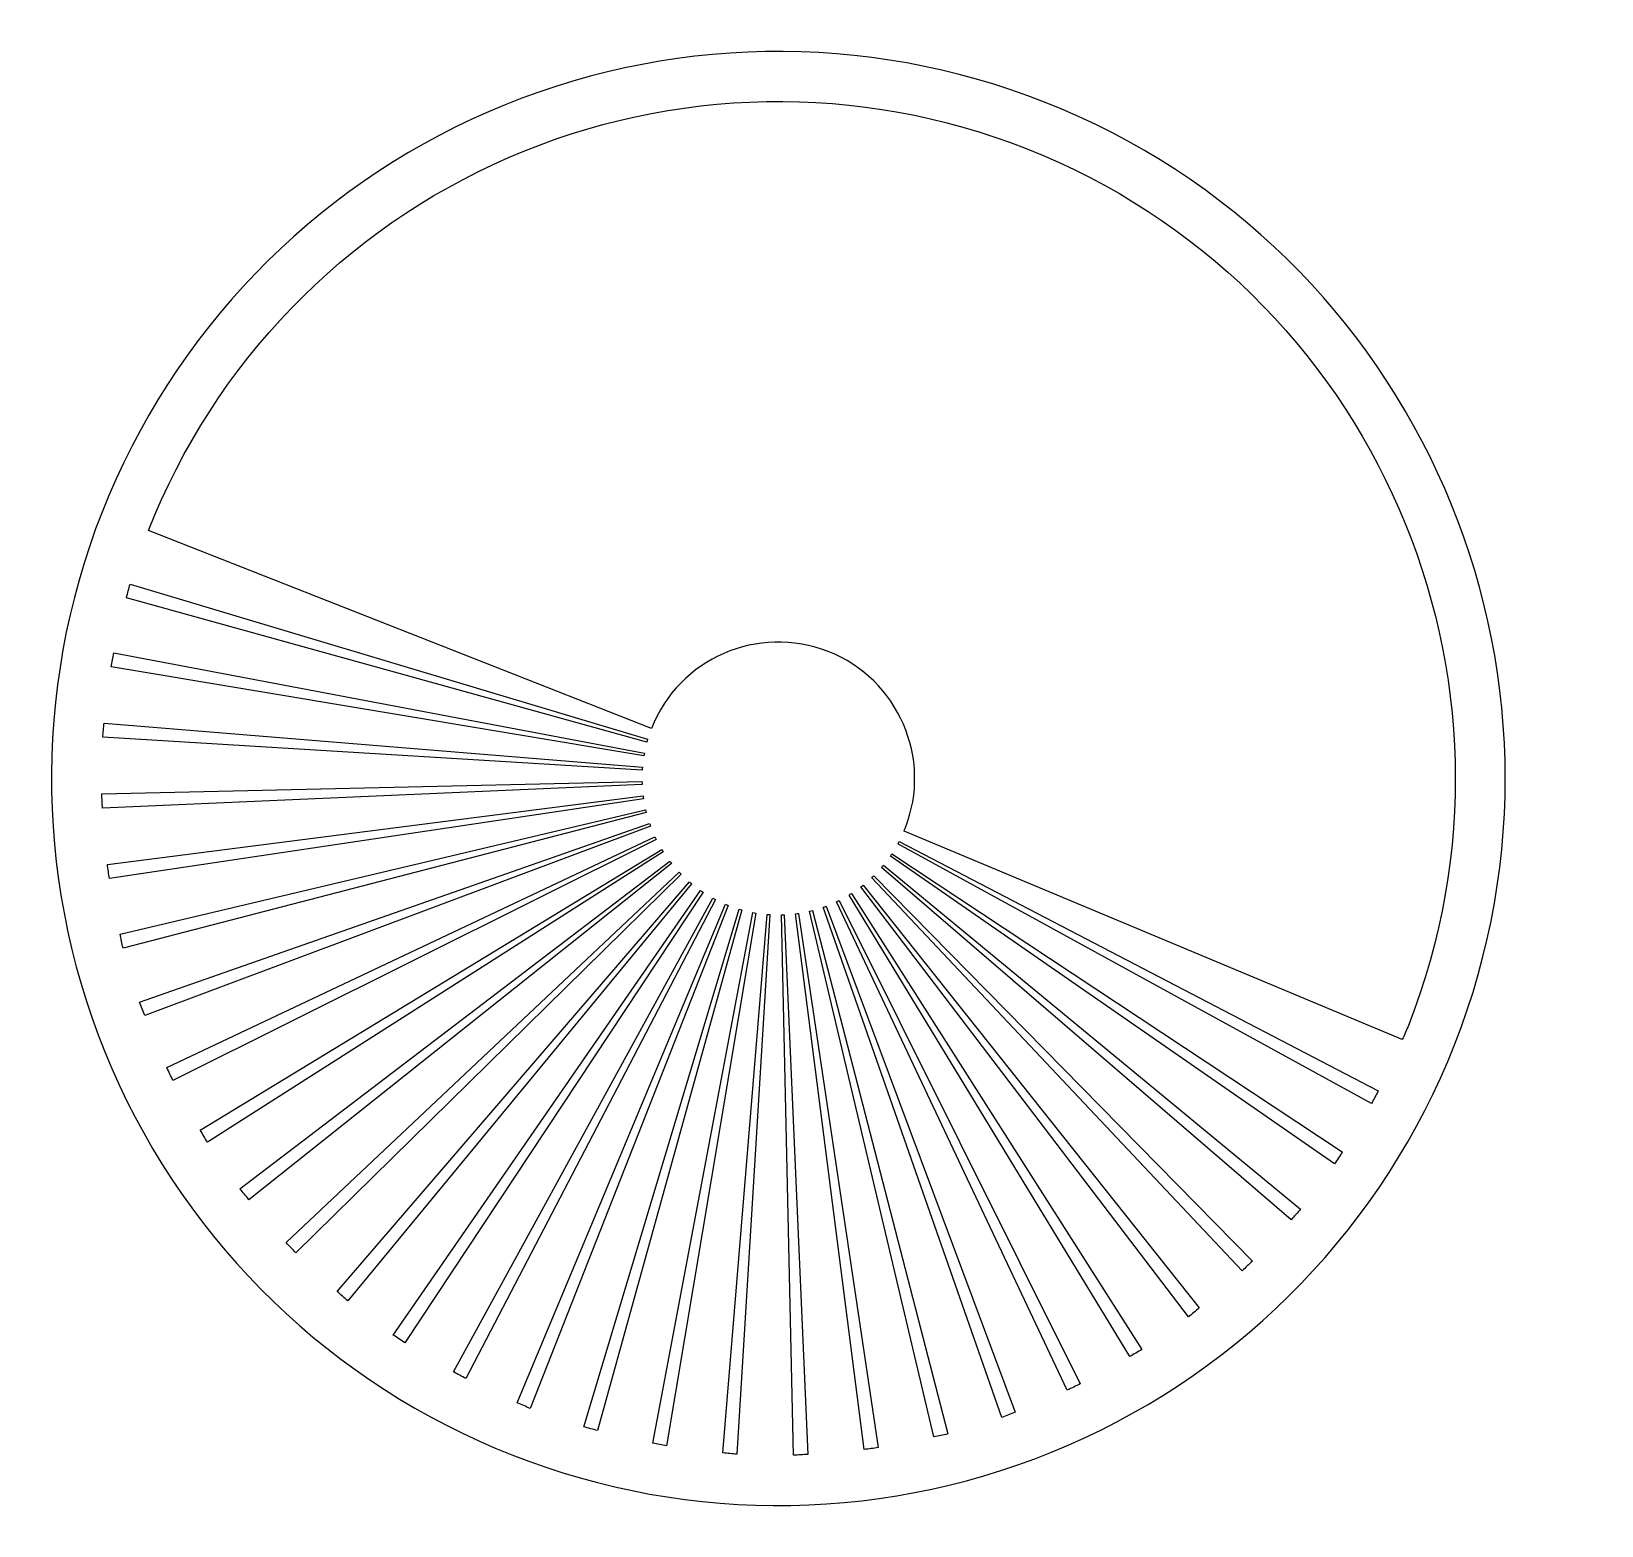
# Model space of a CAD drawing. Extents: x 206 to 379, y 42 to 206.
import ezdxf

# ---------------------------------------------------------------- set-up
doc = ezdxf.new("R2010")
doc.units = 0
doc.layers.add('min_wheel', color=7, linetype='CONTINUOUS')

msp = doc.modelspace()

# ---------------------------------------------------------------- linework, layer by layer
at = {"layer": 'min_wheel', "color": 7}
for p, q in [((317.45839, 198.292045), (317.45839, 198.292045)), ((315.44467, 193.179583), (315.44467, 193.179583)), ((274.211201, 129.42565), (218.916029, 151.20556)), ((216.890224, 145.31085), (273.804263, 128.2374)), ((273.722573, 127.93412), (216.493035, 143.80329)), ((215.085564, 137.73557), (273.43865, 126.7113)), ((273.37992, 126.40287), (214.808463, 136.20294)), ((214.032163, 130.02156), (273.220777, 125.15701)), ((273.201707, 124.8435), (213.876165, 128.47066)), ((213.771188, 122.23814), (273.180316, 123.58781)), ((273.191666, 123.27399), (213.859248, 120.68219)), ((214.395742, 114.47638), (273.297212, 122.02329)), ((273.332352, 121.71064), (214.605707, 112.9324)), ((215.778249, 106.8143), (273.573879, 120.47804)), ((273.654839, 120.17455), (216.109114, 105.29102)), ((217.935093, 99.33154), (274.019988, 118.97379)), ((274.123563, 118.67695), (218.499824, 97.87887)), ((220.927359, 92.14232), (274.6093, 117.51866)), ((356.79114, 95.22413), (301.9975, 118.14337)), ((274.749739, 117.23786), (221.604208, 90.73881)), ((224.609682, 85.28226), (275.358661, 116.13991)), ((275.525407, 115.87372), (225.395143, 83.93593)), ((353.4059, 88.2131), (301.31683, 116.72969)), ((301.46388, 117.00724), (301.46392, 117.00723)), ((301.46392, 117.00723), (354.14294, 89.58512)), ((228.972797, 78.83218), (276.242507, 114.84314)), ((276.428475, 114.59049), (229.95933, 77.62549)), ((344.56243, 75.423), (299.53201, 114.15414)), ((299.73717, 114.39159), (345.60054, 76.58646)), ((299.73717, 114.39159), (299.73717, 114.39159)), ((349.34843, 81.56683), (300.49748, 115.39121)), ((300.67074, 115.65344), (300.67074, 115.65343)), ((300.67074, 115.65343), (350.19182, 82.87752)), ((234.040892, 72.91977), (277.254144, 113.64378)), ((277.475932, 113.42145), (235.117867, 71.79464)), ((239.662785, 67.53347), (278.393441, 112.56408)), ((278.630883, 112.35891), (240.82576, 66.49554)), ((339.17584, 69.80178), (298.45184, 113.01503)), ((298.67417, 113.23683), (340.30097, 70.87875)), ((298.67417, 113.23683), (298.67417, 113.23683)), ((245.805458, 62.74737), (279.630506, 111.59861)), ((279.892736, 111.42536), (247.116821, 61.90428)), ((252.452902, 58.69005), (280.968806, 110.77879)), ((281.246356, 110.63174), (253.824445, 57.9532)), ((326.81335, 60.37057), (295.95619, 111.11936)), ((296.22237, 111.28611), (328.16016, 61.15584)), ((296.22237, 111.28611), (296.22237, 111.28611)), ((333.26343, 64.73368), (297.25247, 112.00339)), ((297.50531, 112.18985), (334.47041, 65.71955)), ((297.50531, 112.18985), (297.50531, 112.18985)), ((259.463449, 55.30498), (282.38249, 110.09814)), ((282.67046, 109.97193), (260.890734, 54.67723)), ((266.785455, 52.65145), (283.8587, 109.56501)), ((284.16199, 109.48331), (268.292525, 52.25445)), ((274.360239, 50.84695), (285.38479, 109.19936)), ((285.69323, 109.14063), (275.892879, 50.56984)), ((282.074236, 49.79353), (286.93927, 108.98195)), ((287.25279, 108.96288), (283.62514, 49.63753)), ((284.16198, 109.48331), (284.16199, 109.48331)), ((285.69323, 109.14066), (285.69323, 109.14063)), ((287.25277, 108.96285), (287.25279, 108.96288)), ((289.85766, 49.53252), (288.50827, 108.94098)), ((288.82211, 108.95236), (291.41361, 49.62062)), ((288.82211, 108.95228), (288.82211, 108.95236)), ((297.61923, 50.15663), (290.07299, 109.05839)), ((290.38497, 109.09329), (290.38497, 109.09325)), ((290.38497, 109.09325), (299.16272, 50.36679)), ((305.28131, 51.53914), (291.61776, 109.33525)), ((291.92125, 109.41625), (291.92125, 109.41621)), ((291.92125, 109.41621), (306.8044, 51.86952)), ((312.76408, 53.69598), (293.12201, 109.78136)), ((293.41885, 109.88493), (314.21674, 54.26071)), ((293.41885, 109.88493), (293.41885, 109.88493)), ((319.95378, 56.68806), (294.57743, 110.37)), ((294.85824, 110.51044), (321.35633, 57.36528)), ((294.85824, 110.51044), (294.85824, 110.51044))]:
    msp.add_line(p, q, dxfattribs=at)
for points in [[(317.45839, 198.292045), (297.735889, 206.060554), (275.735139, 205.676129), (256.296076, 197.223341)], [(258.48721, 192.184388), (276.589857, 200.056051), (297.078079, 200.414034), (315.44467, 193.179583)], [(256.296076, 197.223341), (236.857014, 188.770553), (221.571996, 172.941812), (213.803567, 153.21928)], [(362.53135, 94.6377), (378.708097, 135.70761), (358.528263, 182.115202), (317.45839, 198.292045)], [(218.916029, 151.20556), (226.150375, 169.572192), (240.384562, 184.312725), (258.48721, 192.184388)], [(315.44467, 193.179583), (353.691029, 178.114909), (372.48352, 134.897797), (357.41889, 96.65142)], [(213.803567, 153.21928), (206.035023, 133.496695), (206.419484, 111.495843), (214.872371, 92.056725)], [(216.493035, 143.80329), (216.620165, 144.307183), (216.752568, 144.80973), (216.890224, 145.31085)], [(293.66476, 137.88441), (285.956987, 140.920456), (277.247391, 137.133366), (274.211201, 129.42565)], [(214.808463, 136.20294), (214.895482, 136.714769), (214.987854, 137.225674), (215.085564, 137.73557)], [(302.12371, 118.43134), (305.159411, 126.139027), (301.372284, 134.848294), (293.66476, 137.88441)], [(213.876165, 128.47066), (213.92275, 128.988157), (213.974752, 129.505152), (214.032163, 130.02156)], [(273.804263, 128.2374), (273.775975, 128.136595), (273.748744, 128.035496), (273.722573, 127.93412)], [(273.43865, 126.7113), (273.417998, 126.608698), (273.39842, 126.505882), (273.37992, 126.40287)], [(273.220777, 125.15701), (273.213326, 125.052576), (273.206969, 124.948067), (273.201707, 124.8435)], [(273.180316, 123.58781), (273.183004, 123.483167), (273.186788, 123.378554), (273.191666, 123.27399)], [(213.859248, 120.68219), (213.824465, 121.200518), (213.795111, 121.719197), (213.771188, 122.23814)], [(273.297212, 122.02329), (273.307832, 121.918953), (273.319546, 121.814731), (273.332352, 121.71064)], [(273.573879, 120.47804), (273.599806, 120.376597), (273.626794, 120.275428), (273.654839, 120.17455)], [(274.019988, 118.97379), (274.053475, 118.874484), (274.088002, 118.775532), (274.123563, 118.67695)], [(274.6093, 117.51866), (274.655132, 117.424573), (274.701948, 117.330968), (274.749739, 117.23786)], [(301.9975, 118.14337), (302.040575, 118.238916), (302.082647, 118.334912), (302.12371, 118.43134)], [(275.358661, 116.13991), (275.413312, 116.0506), (275.468897, 115.961866), (275.525407, 115.87372)], [(301.31683, 116.72969), (301.366814, 116.821691), (301.415833, 116.914213), (301.46388, 117.00724)], [(214.605707, 112.9324), (214.530333, 113.446313), (214.460341, 113.961001), (214.395742, 114.47638)], [(276.242507, 114.84314), (276.303614, 114.758277), (276.365607, 114.674056), (276.428475, 114.59049)], [(299.53201, 114.15414), (299.601223, 114.232572), (299.669613, 114.311727), (299.73717, 114.39159)], [(300.49748, 115.39121), (300.556148, 115.478013), (300.613904, 115.565427), (300.67074, 115.65344)], [(277.254144, 113.64378), (277.327296, 113.568898), (277.401229, 113.494784), (277.475932, 113.42145)], [(278.393441, 112.56408), (278.471871, 112.494864), (278.551022, 112.42647), (278.630883, 112.35891)], [(298.45184, 113.01503), (298.526722, 113.088185), (298.600836, 113.162123), (298.67417, 113.23683)], [(279.630506, 111.59861), (279.717309, 111.539946), (279.804723, 111.482193), (279.892736, 111.42536)], [(280.968806, 110.77879), (281.060807, 110.728806), (281.153329, 110.679787), (281.246356, 110.63174)], [(295.95619, 111.11936), (296.045496, 111.174013), (296.134228, 111.229599), (296.22237, 111.28611)], [(297.25247, 112.00339), (297.337399, 112.064659), (297.421683, 112.126816), (297.50531, 112.18985)], [(282.38249, 110.09814), (282.478036, 110.055065), (282.574032, 110.012993), (282.67046, 109.97193)], [(283.8587, 109.56501), (283.959505, 109.536719), (284.060604, 109.509484), (284.16198, 109.48331)], [(285.38479, 109.19936), (285.487396, 109.178718), (285.590215, 109.15915), (285.69323, 109.14066)], [(286.93927, 108.98195), (287.0437, 108.974489), (287.148206, 108.968122), (287.25277, 108.96285)], [(288.50827, 108.94098), (288.61292, 108.943651), (288.717539, 108.947418), (288.82211, 108.95228)], [(290.07299, 109.05839), (290.177102, 109.068935), (290.281101, 109.080569), (290.38497, 109.09329)], [(291.61776, 109.33525), (291.719203, 109.36119), (291.820372, 109.388191), (291.92125, 109.41625)], [(293.12201, 109.78136), (293.221316, 109.814845), (293.320268, 109.849371), (293.41885, 109.88493)], [(294.57743, 110.37), (294.671521, 110.415832), (294.765129, 110.462648), (294.85824, 110.51044)], [(216.109114, 105.29102), (215.993511, 105.797611), (215.883217, 106.305399), (215.778249, 106.8143)], [(218.499824, 97.87887), (218.306515, 98.361109), (218.118261, 98.845359), (217.935093, 99.33154)], [(357.41889, 96.65142), (357.214629, 96.173478), (357.005368, 95.697688), (356.79114, 95.22413)], [(320.039125, 50.633359), (339.478133, 59.086274), (354.76305, 74.915115), (362.53135, 94.6377)], [(214.872371, 92.056725), (223.325258, 72.617606), (239.154146, 57.332594), (258.876814, 49.56426)], [(221.604208, 90.73881), (221.373701, 91.204272), (221.148072, 91.672134), (220.927359, 92.14232)], [(354.14294, 89.58512), (353.902052, 89.125222), (353.656358, 88.667857), (353.4059, 88.2131)], [(225.395143, 83.93593), (225.128631, 84.381953), (224.866796, 84.830754), (224.609682, 85.28226)], [(350.19182, 82.87752), (349.915272, 82.437692), (349.634127, 82.000771), (349.34843, 81.56683)], [(229.95933, 77.62549), (229.626283, 78.024266), (229.297421, 78.426518), (228.972797, 78.83218)], [(345.60054, 76.58646), (345.258575, 76.195026), (344.91252, 75.807185), (344.56243, 75.423)], [(235.117867, 71.79464), (234.754961, 72.165917), (234.39595, 72.540981), (234.040892, 72.91977)], [(340.30097, 70.87875), (339.929693, 70.515846), (339.554629, 70.156836), (339.17584, 69.80178)], [(240.82576, 66.49554), (240.434489, 66.837448), (240.04681, 67.183443), (239.662785, 67.53347)], [(334.47041, 65.71955), (334.071535, 65.386724), (333.669186, 65.058082), (333.26343, 64.73368)], [(247.116821, 61.90428), (246.676769, 62.180724), (246.239624, 62.46177), (245.805458, 62.74737)], [(328.16016, 61.15584), (327.713977, 60.889389), (327.265016, 60.627618), (326.81335, 60.37057)], [(253.824445, 57.9532), (253.364707, 58.194028), (252.907501, 58.439658), (252.452902, 58.69005)], [(321.35633, 57.36528), (320.891188, 57.134654), (320.423646, 56.908902), (319.95378, 56.68806)], [(260.890734, 54.67723), (260.412794, 54.881491), (259.937006, 55.090752), (259.463449, 55.30498)], [(314.21674, 54.26071), (313.734504, 54.067402), (313.250258, 53.879148), (312.76408, 53.69598)], [(268.292525, 52.25445), (267.788797, 52.38152), (267.286412, 52.513861), (266.785455, 52.65145)], [(306.8044, 51.86952), (306.29787, 51.754081), (305.790146, 51.643948), (305.28131, 51.53914)], [(258.876814, 49.56426), (278.599366, 41.795878), (300.600116, 42.180444), (320.039125, 50.633359)], [(275.892879, 50.56984), (275.381047, 50.656862), (274.870139, 50.749237), (274.360239, 50.84695)], [(299.16272, 50.36679), (298.648971, 50.291355), (298.134446, 50.221297), (297.61923, 50.15663)], [(283.62514, 49.63753), (283.107642, 49.684115), (282.590645, 49.736118), (282.074236, 49.79353)], [(291.41361, 49.62062), (290.895282, 49.585824), (290.376603, 49.556456), (289.85766, 49.53252)]]:
    msp.add_open_spline(points, degree=3, dxfattribs=at)

doc.saveas('drawing.dxf')
